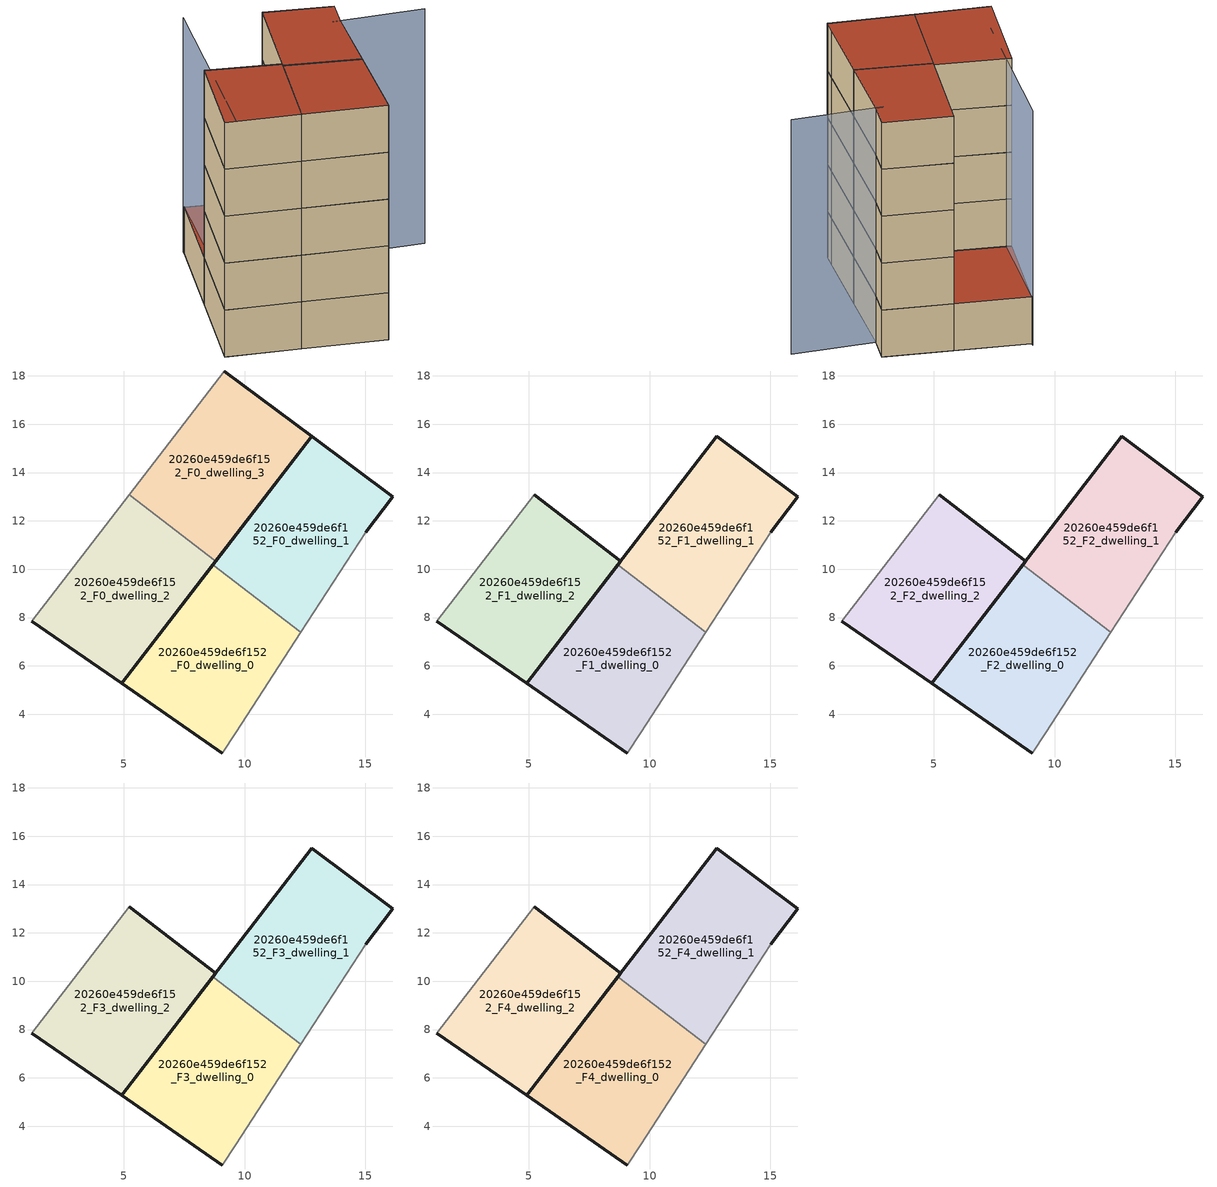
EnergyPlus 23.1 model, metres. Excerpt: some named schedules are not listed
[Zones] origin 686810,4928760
20260e459de6f152_F0_dwelling_0
 floor ground (EU_floor_Construction): 9.63,3.24 12.32,7.38 8.68,10.18 4.91,5.28 9.08,2.4 z0
 wall outside (EU_wall_Construction): 9.08,2.4 4.91,5.28 8.68,10.18 z0:3
 wall adiabatic (EU_wall_Construction): 12.32,7.38 9.63,3.24 9.08,2.4 z0:3
 wall to 20260e459de6f152_F0_dwelling_1 (EU_wall_Construction): 8.68,10.18 12.32,7.38 z0:3
20260e459de6f152_F0_dwelling_1
 floor ground (EU_floor_Construction): 12.32,7.38 15.02,11.53 16.13,13 12.78,15.5 8.68,10.18 z0
 wall outside (EU_wall_Construction): 8.68,10.18 12.78,15.5 16.13,13 15.02,11.53 z0:3
 wall adiabatic (EU_wall_Construction): 15.02,11.53 12.32,7.38 z0:3
20260e459de6f152_F0_dwelling_2
 floor ground (EU_floor_Construction): 4.91,5.28 8.8,10.33 5.22,13.08 1.2,7.85 z0
 wall outside (EU_wall_Construction): 8.8,10.33 4.91,5.28 1.2,7.85 z0:3
 wall adiabatic (EU_wall_Construction): 1.2,7.85 5.22,13.08 z0:3
 wall to 20260e459de6f152_F0_dwelling_3 (EU_wall_Construction): 5.22,13.08 8.8,10.33 z0:3
20260e459de6f152_F0_dwelling_3
 floor ground (EU_floor_Construction): 8.8,10.33 12.78,15.5 9.16,18.2 5.22,13.08 z0
 wall outside (EU_wall_Construction): 9.16,18.2 12.78,15.5 8.8,10.33 z0:3
 wall adiabatic (EU_wall_Construction): 5.22,13.08 9.16,18.2 z0:3
 roof outside (EU_roof_Construction): 12.78,15.5 8.8,10.33 5.22,13.08 9.16,18.2 z3
20260e459de6f152_F1_dwelling_0
 floor to 20260e459de6f152_F0_dwelling_0 (EU_floor_Construction): 9.63,3.24 12.32,7.38 8.68,10.18 4.91,5.28 9.08,2.4 z3
 wall outside (EU_wall_Construction): 9.08,2.4 4.91,5.28 8.68,10.18 z3:6
 wall adiabatic (EU_wall_Construction): 12.32,7.38 9.63,3.24 9.08,2.4 z3:6
 wall to 20260e459de6f152_F1_dwelling_1 (EU_wall_Construction): 8.68,10.18 12.32,7.38 z3:6
20260e459de6f152_F1_dwelling_1
 floor to 20260e459de6f152_F0_dwelling_1 (EU_floor_Construction): 12.32,7.38 15.02,11.53 16.13,13 12.77,15.5 8.68,10.18 z3
 wall outside (EU_wall_Construction): 8.68,10.18 12.78,15.5 16.13,13 15.02,11.53 z3:6
 wall adiabatic (EU_wall_Construction): 15.02,11.53 12.32,7.38 z3:6
20260e459de6f152_F1_dwelling_2
 floor to 20260e459de6f152_F0_dwelling_2 (EU_floor_Construction): 4.91,5.28 8.8,10.33 5.22,13.08 1.2,7.85 z3
 wall outside (EU_wall_Construction): 5.22,13.08 8.8,10.33 4.91,5.28 1.2,7.85 z3:6
 wall adiabatic (EU_wall_Construction): 1.2,7.85 5.22,13.08 z3:6
20260e459de6f152_F2_dwelling_0
 floor to 20260e459de6f152_F1_dwelling_0 (EU_floor_Construction): 9.63,3.24 12.32,7.38 8.68,10.18 4.91,5.28 9.08,2.4 z6
 wall outside (EU_wall_Construction): 9.08,2.4 4.91,5.28 8.68,10.18 z6:9
 wall adiabatic (EU_wall_Construction): 12.32,7.38 9.63,3.24 9.08,2.4 z6:9
 wall to 20260e459de6f152_F2_dwelling_1 (EU_wall_Construction): 8.68,10.18 12.32,7.38 z6:9
20260e459de6f152_F2_dwelling_1
 floor to 20260e459de6f152_F1_dwelling_1 (EU_floor_Construction): 12.32,7.38 15.02,11.53 16.13,13 12.77,15.5 8.68,10.18 z6
 wall outside (EU_wall_Construction): 8.68,10.18 12.78,15.5 16.13,13 15.02,11.53 z6:9
 wall adiabatic (EU_wall_Construction): 15.02,11.53 12.32,7.38 z6:9
20260e459de6f152_F2_dwelling_2
 floor to 20260e459de6f152_F1_dwelling_2 (EU_floor_Construction): 4.91,5.28 8.8,10.33 5.22,13.08 1.2,7.85 z6
 wall outside (EU_wall_Construction): 5.22,13.08 8.8,10.33 4.91,5.28 1.2,7.85 z6:9
 wall adiabatic (EU_wall_Construction): 1.2,7.85 5.22,13.08 z6:9
20260e459de6f152_F3_dwelling_0
 floor to 20260e459de6f152_F2_dwelling_0 (EU_floor_Construction): 9.63,3.24 12.32,7.38 8.68,10.18 4.91,5.28 9.08,2.4 z9
 wall outside (EU_wall_Construction): 9.08,2.4 4.91,5.28 8.68,10.18 z9:12
 wall adiabatic (EU_wall_Construction): 12.32,7.38 9.63,3.24 9.08,2.4 z9:12
 wall to 20260e459de6f152_F3_dwelling_1 (EU_wall_Construction): 8.68,10.18 12.32,7.38 z9:12
20260e459de6f152_F3_dwelling_1
 floor to 20260e459de6f152_F2_dwelling_1 (EU_floor_Construction): 12.32,7.38 15.02,11.53 16.13,13 12.77,15.5 8.68,10.18 z9
 wall outside (EU_wall_Construction): 8.68,10.18 12.78,15.5 16.13,13 15.02,11.53 z9:12
 wall adiabatic (EU_wall_Construction): 15.02,11.53 12.32,7.38 z9:12
20260e459de6f152_F3_dwelling_2
 floor to 20260e459de6f152_F2_dwelling_2 (EU_floor_Construction): 4.91,5.28 8.8,10.33 5.22,13.08 1.2,7.85 z9
 wall outside (EU_wall_Construction): 5.22,13.08 8.8,10.33 4.91,5.28 1.2,7.85 z9:12
 wall adiabatic (EU_wall_Construction): 1.2,7.85 5.22,13.08 z9:12
20260e459de6f152_F4_dwelling_0
 floor to 20260e459de6f152_F3_dwelling_0 (EU_floor_Construction): 9.63,3.24 12.32,7.38 8.68,10.18 4.91,5.28 9.08,2.4 z12
 wall outside (EU_wall_Construction): 9.08,2.4 4.91,5.28 8.68,10.18 z12:15
 wall adiabatic (EU_wall_Construction): 12.32,7.38 9.63,3.24 9.08,2.4 z12:15
 wall to 20260e459de6f152_F4_dwelling_1 (EU_wall_Construction): 8.68,10.18 12.32,7.38 z12:15
 roof outside (EU_roof_Construction): 12.32,7.38 9.63,3.24 9.08,2.4 4.91,5.28 8.68,10.18 z15
20260e459de6f152_F4_dwelling_1
 floor to 20260e459de6f152_F3_dwelling_1 (EU_floor_Construction): 12.32,7.38 15.02,11.53 16.13,13 12.77,15.5 8.68,10.18 z12
 wall outside (EU_wall_Construction): 8.68,10.18 12.78,15.5 16.13,13 15.02,11.53 z12:15
 wall adiabatic (EU_wall_Construction): 15.02,11.53 12.32,7.38 z12:15
 roof outside (EU_roof_Construction): 16.13,13 15.02,11.53 12.32,7.38 8.68,10.18 12.78,15.5 z15
20260e459de6f152_F4_dwelling_2
 floor to 20260e459de6f152_F3_dwelling_2 (EU_floor_Construction): 4.91,5.28 8.8,10.33 5.22,13.08 1.2,7.85 z12
 wall outside (EU_wall_Construction): 5.22,13.08 8.8,10.33 4.91,5.28 1.2,7.85 z12:15
 wall adiabatic (EU_wall_Construction): 1.2,7.85 5.22,13.08 z12:15
 roof outside (EU_roof_Construction): 8.8,10.33 4.91,5.28 1.2,7.85 5.22,13.08 z15
shading: 14.63,11.76 19.33,8.97 / 9.28,18.37 1.75,7.47 z0:15
[Building]
EU S2 Campaign: North Axis=0; Terrain=City; Solar Distribution=FullExterior
[Site:Location]
Bologna: Latitude=44.5; Longitude=11.25; Time Zone=1; Elevation=37
[SizingPeriod:WeatherFileDays]
AnnualSizingPeriod: Begin Month=1; Begin Day of Month=1; End Month=12; End Day of Month=31; Day of Week for Start Day=Monday; Use Weather File Daylight Saving Period=No; Use Weather File Rain and Snow Indicators=No
[MATERIAL]
EU_InternalMass_Material: Roughness=MediumRough; Thickness=0.1; Conductivity=1; Density=1800; Specific Heat=900; Thermal Absorptance=0.9; Solar Absorptance=0.7; Visible Absorptance=0.7
[MATERIAL:NOMASS] Roughness=MediumRough; Thermal Absorptance=0.9; Solar Absorptance=0.7; Visible Absorptance=0.7
Name | Thermal Resistance
EU_wall_NoMass | 0.905828
EU_roof_NoMass | 0.37593
EU_floor_NoMass | 0.67114
[CONSTRUCTION]
EU_wall_Construction: EU_wall_NoMass
EU_roof_Construction: EU_roof_NoMass
EU_floor_Construction: EU_floor_NoMass
EU_InternalMass_Construction: EU_InternalMass_Material
[ZONE] Type=1; Multiplier=1; Ceiling Height=autocalculate; Floor Area=autocalculate; Part of Total Floor Area=Yes
Name | Volume
20260e459de6f152_F0_dwelling_0; 20260e459de6f152_F0_dwelling_3 | 87.7888
20260e459de6f152_F1_dwelling_0; 20260e459de6f152_F2_dwelling_0; 20260e459de6f152_F3_dwelling_0; 20260e459de6f152_F4_dwelling_0 | 87.7896
20260e459de6f152_F0_dwelling_1; 20260e459de6f152_F1_dwelling_1; 20260e459de6f152_F2_dwelling_1; 20260e459de6f152_F3_dwelling_1; 20260e459de6f152_F4_dwelling_1 | 87.783
20260e459de6f152_F0_dwelling_2 | 87.7837
20260e459de6f152_F1_dwelling_2; 20260e459de6f152_F2_dwelling_2; 20260e459de6f152_F3_dwelling_2; 20260e459de6f152_F4_dwelling_2 | 87.7852
[INTERNALMASS] Construction=EU_InternalMass_Construction
Name | Zone or ZoneList | Surface Area
20260e459de6f152_F0_dwelling_0_EU_InternalMass | 20260e459de6f152_F0_dwelling_0 | 29.2616
20260e459de6f152_F0_dwelling_1_EU_InternalMass | 20260e459de6f152_F0_dwelling_1 | 29.2616
20260e459de6f152_F0_dwelling_2_EU_InternalMass | 20260e459de6f152_F0_dwelling_2 | 29.2608
20260e459de6f152_F0_dwelling_3_EU_InternalMass | 20260e459de6f152_F0_dwelling_3 | 29.262
20260e459de6f152_F1_dwelling_0_EU_InternalMass | 20260e459de6f152_F1_dwelling_0 | 39.0176
20260e459de6f152_F1_dwelling_1_EU_InternalMass | 20260e459de6f152_F1_dwelling_1 | 39.017
20260e459de6f152_F1_dwelling_2_EU_InternalMass | 20260e459de6f152_F1_dwelling_2 | 39.0144
20260e459de6f152_F2_dwelling_0_EU_InternalMass | 20260e459de6f152_F2_dwelling_0 | 39.0176
20260e459de6f152_F2_dwelling_1_EU_InternalMass | 20260e459de6f152_F2_dwelling_1 | 39.017
20260e459de6f152_F2_dwelling_2_EU_InternalMass | 20260e459de6f152_F2_dwelling_2 | 39.0144
20260e459de6f152_F3_dwelling_0_EU_InternalMass | 20260e459de6f152_F3_dwelling_0 | 39.0176
20260e459de6f152_F3_dwelling_1_EU_InternalMass | 20260e459de6f152_F3_dwelling_1 | 39.017
20260e459de6f152_F3_dwelling_2_EU_InternalMass | 20260e459de6f152_F3_dwelling_2 | 39.0144
20260e459de6f152_F4_dwelling_0_EU_InternalMass | 20260e459de6f152_F4_dwelling_0 | 39.0176
20260e459de6f152_F4_dwelling_1_EU_InternalMass | 20260e459de6f152_F4_dwelling_1 | 39.017
20260e459de6f152_F4_dwelling_2_EU_InternalMass | 20260e459de6f152_F4_dwelling_2 | 39.0144
[OTHEREQUIPMENT] Fuel Type=Electricity; Design Level Calculation Method=Watts/Area; Power per Zone Floor Area=1; Fraction Latent=0; Fraction Radiant=0; Fraction Lost=0; Carbon Dioxide Generation Rate=0; EndUse Subcategory=EU_Step8_InternalGains
Name | Zone or ZoneList or Space or SpaceList | Schedule
EU_Step8_InternalGain_20260e459de6f152_F0_dwelling_0_f000 | 20260e459de6f152_F0_dwelling_0 | EU_Step8_GainSchedule_20260e459de6f152_F0_dwelling_0_f000
EU_Step8_InternalGain_20260e459de6f152_F0_dwelling_1_f000 | 20260e459de6f152_F0_dwelling_1 | EU_Step8_GainSchedule_20260e459de6f152_F0_dwelling_1_f000
EU_Step8_InternalGain_20260e459de6f152_F0_dwelling_2_f000 | 20260e459de6f152_F0_dwelling_2 | EU_Step8_GainSchedule_20260e459de6f152_F0_dwelling_2_f000
EU_Step8_InternalGain_20260e459de6f152_F0_dwelling_3_f000 | 20260e459de6f152_F0_dwelling_3 | EU_Step8_GainSchedule_20260e459de6f152_F0_dwelling_3_f000
EU_Step8_InternalGain_20260e459de6f152_F1_dwelling_0_f000 | 20260e459de6f152_F1_dwelling_0 | EU_Step8_GainSchedule_20260e459de6f152_F1_dwelling_0_f000
EU_Step8_InternalGain_20260e459de6f152_F1_dwelling_1_f000 | 20260e459de6f152_F1_dwelling_1 | EU_Step8_GainSchedule_20260e459de6f152_F1_dwelling_1_f000
EU_Step8_InternalGain_20260e459de6f152_F1_dwelling_2_f000 | 20260e459de6f152_F1_dwelling_2 | EU_Step8_GainSchedule_20260e459de6f152_F1_dwelling_2_f000
EU_Step8_InternalGain_20260e459de6f152_F2_dwelling_0_f000 | 20260e459de6f152_F2_dwelling_0 | EU_Step8_GainSchedule_20260e459de6f152_F2_dwelling_0_f000
EU_Step8_InternalGain_20260e459de6f152_F2_dwelling_1_f000 | 20260e459de6f152_F2_dwelling_1 | EU_Step8_GainSchedule_20260e459de6f152_F2_dwelling_1_f000
EU_Step8_InternalGain_20260e459de6f152_F2_dwelling_2_f000 | 20260e459de6f152_F2_dwelling_2 | EU_Step8_GainSchedule_20260e459de6f152_F2_dwelling_2_f000
EU_Step8_InternalGain_20260e459de6f152_F3_dwelling_0_f000 | 20260e459de6f152_F3_dwelling_0 | EU_Step8_GainSchedule_20260e459de6f152_F3_dwelling_0_f000
EU_Step8_InternalGain_20260e459de6f152_F3_dwelling_1_f000 | 20260e459de6f152_F3_dwelling_1 | EU_Step8_GainSchedule_20260e459de6f152_F3_dwelling_1_f000
EU_Step8_InternalGain_20260e459de6f152_F3_dwelling_2_f000 | 20260e459de6f152_F3_dwelling_2 | EU_Step8_GainSchedule_20260e459de6f152_F3_dwelling_2_f000
EU_Step8_InternalGain_20260e459de6f152_F4_dwelling_0_f000 | 20260e459de6f152_F4_dwelling_0 | EU_Step8_GainSchedule_20260e459de6f152_F4_dwelling_0_f000
EU_Step8_InternalGain_20260e459de6f152_F4_dwelling_1_f000 | 20260e459de6f152_F4_dwelling_1 | EU_Step8_GainSchedule_20260e459de6f152_F4_dwelling_1_f000
EU_Step8_InternalGain_20260e459de6f152_F4_dwelling_2_f000 | 20260e459de6f152_F4_dwelling_2 | EU_Step8_GainSchedule_20260e459de6f152_F4_dwelling_2_f000
[ZONEVENTILATION:DESIGNFLOWRATE] Schedule=EU_AlwaysOn; Design Flow Rate Calculation Method=AirChanges/Hour; Air Changes per Hour=0.73129; Ventilation Type=Natural; Fan Pressure Rise=0; Fan Total Efficiency=1; Constant Term Coefficient=1; Temperature Term Coefficient=0; Velocity Term Coefficient=0; Velocity Squared Term Coefficient=0; Minimum Indoor Temperature=-100; Maximum Indoor Temperature=100; Delta Temperature=-100; Minimum Outdoor Temperature=-100; Maximum Outdoor Temperature=100; Maximum Wind Speed=40
Name | Zone or ZoneList or Space or SpaceList
EU_ConstantAir_20260e459de6f152_F0_dwelling_0 | 20260e459de6f152_F0_dwelling_0
EU_ConstantAir_20260e459de6f152_F0_dwelling_1 | 20260e459de6f152_F0_dwelling_1
EU_ConstantAir_20260e459de6f152_F0_dwelling_2 | 20260e459de6f152_F0_dwelling_2
EU_ConstantAir_20260e459de6f152_F0_dwelling_3 | 20260e459de6f152_F0_dwelling_3
EU_ConstantAir_20260e459de6f152_F1_dwelling_0 | 20260e459de6f152_F1_dwelling_0
EU_ConstantAir_20260e459de6f152_F1_dwelling_1 | 20260e459de6f152_F1_dwelling_1
EU_ConstantAir_20260e459de6f152_F1_dwelling_2 | 20260e459de6f152_F1_dwelling_2
EU_ConstantAir_20260e459de6f152_F2_dwelling_0 | 20260e459de6f152_F2_dwelling_0
EU_ConstantAir_20260e459de6f152_F2_dwelling_1 | 20260e459de6f152_F2_dwelling_1
EU_ConstantAir_20260e459de6f152_F2_dwelling_2 | 20260e459de6f152_F2_dwelling_2
EU_ConstantAir_20260e459de6f152_F3_dwelling_0 | 20260e459de6f152_F3_dwelling_0
EU_ConstantAir_20260e459de6f152_F3_dwelling_1 | 20260e459de6f152_F3_dwelling_1
EU_ConstantAir_20260e459de6f152_F3_dwelling_2 | 20260e459de6f152_F3_dwelling_2
EU_ConstantAir_20260e459de6f152_F4_dwelling_0 | 20260e459de6f152_F4_dwelling_0
EU_ConstantAir_20260e459de6f152_F4_dwelling_1 | 20260e459de6f152_F4_dwelling_1
EU_ConstantAir_20260e459de6f152_F4_dwelling_2 | 20260e459de6f152_F4_dwelling_2
[HVACTEMPLATE:THERMOSTAT] Constant Heating Setpoint=20; Constant Cooling Setpoint=50
EU_HeatOnly_20260e459de6f152_F0_dwelling_0; EU_HeatOnly_20260e459de6f152_F0_dwelling_1; EU_HeatOnly_20260e459de6f152_F0_dwelling_2; EU_HeatOnly_20260e459de6f152_F0_dwelling_3; EU_HeatOnly_20260e459de6f152_F1_dwelling_0; EU_HeatOnly_20260e459de6f152_F1_dwelling_1; EU_HeatOnly_20260e459de6f152_F1_dwelling_2; EU_HeatOnly_20260e459de6f152_F2_dwelling_0; EU_HeatOnly_20260e459de6f152_F2_dwelling_1; EU_HeatOnly_20260e459de6f152_F2_dwelling_2; EU_HeatOnly_20260e459de6f152_F3_dwelling_0; EU_HeatOnly_20260e459de6f152_F3_dwelling_1; EU_HeatOnly_20260e459de6f152_F3_dwelling_2; EU_HeatOnly_20260e459de6f152_F4_dwelling_0; EU_HeatOnly_20260e459de6f152_F4_dwelling_1; EU_HeatOnly_20260e459de6f152_F4_dwelling_2
[HVACTEMPLATE:ZONE:IDEALLOADSAIRSYSTEM] System Availability Schedule=EU_AlwaysOn; Maximum Heating Supply Air Temperature=50; Minimum Cooling Supply Air Temperature=13; Maximum Heating Supply Air Humidity Ratio=0.0156; Minimum Cooling Supply Air Humidity Ratio=0.0077; Heating Limit=NoLimit; Cooling Limit=NoLimit; Heating Availability Schedule=EU_AlwaysOn; Cooling Availability Schedule=EU_CoolingOff; Dehumidification Control Type=ConstantSensibleHeatRatio; Cooling Sensible Heat Ratio=0.7; Dehumidification Setpoint=60; Humidification Control Type=None; Humidification Setpoint=30; Outdoor Air Method=None; Outdoor Air Flow Rate per Person=0.00944; Outdoor Air Flow Rate per Zone Floor Area=0; Outdoor Air Flow Rate per Zone=0; Demand Controlled Ventilation Type=None; Outdoor Air Economizer Type=NoEconomizer; Heat Recovery Type=None; Sensible Heat Recovery Effectiveness=0.7; Latent Heat Recovery Effectiveness=0.65
Name | Template Thermostat
20260e459de6f152_F0_dwelling_0 | EU_HeatOnly_20260e459de6f152_F0_dwelling_0
20260e459de6f152_F0_dwelling_1 | EU_HeatOnly_20260e459de6f152_F0_dwelling_1
20260e459de6f152_F0_dwelling_2 | EU_HeatOnly_20260e459de6f152_F0_dwelling_2
20260e459de6f152_F0_dwelling_3 | EU_HeatOnly_20260e459de6f152_F0_dwelling_3
20260e459de6f152_F1_dwelling_0 | EU_HeatOnly_20260e459de6f152_F1_dwelling_0
20260e459de6f152_F1_dwelling_1 | EU_HeatOnly_20260e459de6f152_F1_dwelling_1
20260e459de6f152_F1_dwelling_2 | EU_HeatOnly_20260e459de6f152_F1_dwelling_2
20260e459de6f152_F2_dwelling_0 | EU_HeatOnly_20260e459de6f152_F2_dwelling_0
20260e459de6f152_F2_dwelling_1 | EU_HeatOnly_20260e459de6f152_F2_dwelling_1
20260e459de6f152_F2_dwelling_2 | EU_HeatOnly_20260e459de6f152_F2_dwelling_2
20260e459de6f152_F3_dwelling_0 | EU_HeatOnly_20260e459de6f152_F3_dwelling_0
20260e459de6f152_F3_dwelling_1 | EU_HeatOnly_20260e459de6f152_F3_dwelling_1
20260e459de6f152_F3_dwelling_2 | EU_HeatOnly_20260e459de6f152_F3_dwelling_2
20260e459de6f152_F4_dwelling_0 | EU_HeatOnly_20260e459de6f152_F4_dwelling_0
20260e459de6f152_F4_dwelling_1 | EU_HeatOnly_20260e459de6f152_F4_dwelling_1
20260e459de6f152_F4_dwelling_2 | EU_HeatOnly_20260e459de6f152_F4_dwelling_2
[SIZING:ZONE] Zone Cooling Design Supply Air Temperature Input Method=SupplyAirTemperature; Zone Cooling Design Supply Air Temperature=13; Zone Heating Design Supply Air Temperature Input Method=SupplyAirTemperature; Zone Heating Design Supply Air Temperature=50; Zone Cooling Design Supply Air Humidity Ratio=0.008; Zone Heating Design Supply Air Humidity Ratio=0.008; Cooling Design Air Flow Method=DesignDay; Cooling Design Air Flow Rate=0; Cooling Minimum Air Flow per Zone Floor Area=0.000762; Cooling Minimum Air Flow=0; Cooling Minimum Air Flow Fraction=0.2; Heating Design Air Flow Method=DesignDay; Heating Design Air Flow Rate=0; Heating Maximum Air Flow per Zone Floor Area=0.002032; Heating Maximum Air Flow=0.141576; Heating Maximum Air Flow Fraction=0.3; Account for Dedicated Outdoor Air System=No; Dedicated Outdoor Air System Control Strategy=NeutralSupplyAir; Dedicated Outdoor Air Low Setpoint Temperature for Design=autosize; Dedicated Outdoor Air High Setpoint Temperature for Design=autosize; Zone Load Sizing Method=Sensible Load Only No Latent Load; Zone Latent Cooling Design Supply Air Humidity Ratio Input Method=HumidityRatioDifference; Zone Cooling Design Supply Air Humidity Ratio Difference=0.005; Zone Latent Heating Design Supply Air Humidity Ratio Input Method=HumidityRatioDifference; Zone Humidification Design Supply Air Humidity Ratio Difference=0.005
20260e459de6f152_F0_dwelling_0; 20260e459de6f152_F0_dwelling_1; 20260e459de6f152_F0_dwelling_2; 20260e459de6f152_F0_dwelling_3; 20260e459de6f152_F1_dwelling_0; 20260e459de6f152_F1_dwelling_1; 20260e459de6f152_F1_dwelling_2; 20260e459de6f152_F2_dwelling_0; 20260e459de6f152_F2_dwelling_1; 20260e459de6f152_F2_dwelling_2; 20260e459de6f152_F3_dwelling_0; 20260e459de6f152_F3_dwelling_1; 20260e459de6f152_F3_dwelling_2; 20260e459de6f152_F4_dwelling_0; 20260e459de6f152_F4_dwelling_1; 20260e459de6f152_F4_dwelling_2
